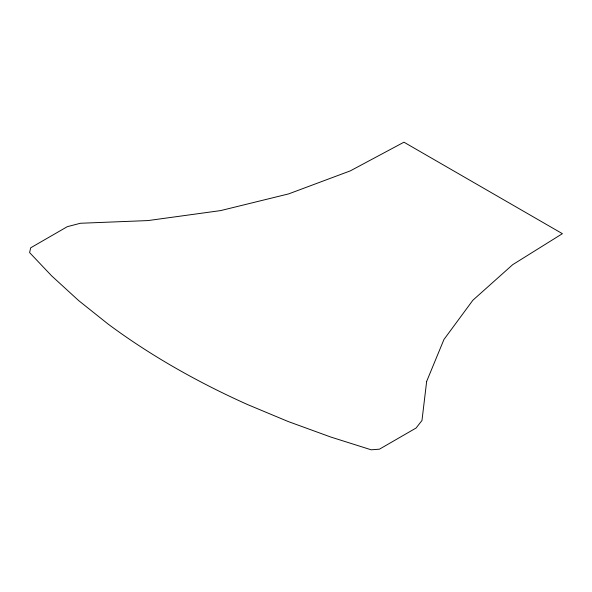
<?xml version="1.0" encoding="UTF-8"?>
<svg xmlns="http://www.w3.org/2000/svg" width="592" height="592" viewBox="0 0 592 592"><rect width="100%" height="100%" fill="white"/><g stroke="black" fill="none" stroke-linecap="round" stroke-linejoin="round"><path stroke-width="0.89" d="M426.654 381.418L421.978 420.483L416.065 428.038L379.45 449.18L371.191 449.802L330.861 437.066L288.126 421.504L247.634 404.595A788.81 455.418 0 0 1 107.914 323.92L78.618 300.551L51.659 275.872L29.6 252.592L30.68 247.819L67.303 226.677L80.386 223.265L148.044 220.572L220.661 210.589L288.659 193.887L350.279 170.888L403.951 142.198L562.4 233.677L512.702 264.661L472.867 300.24L443.941 339.497L426.654 381.418"/></g></svg>
